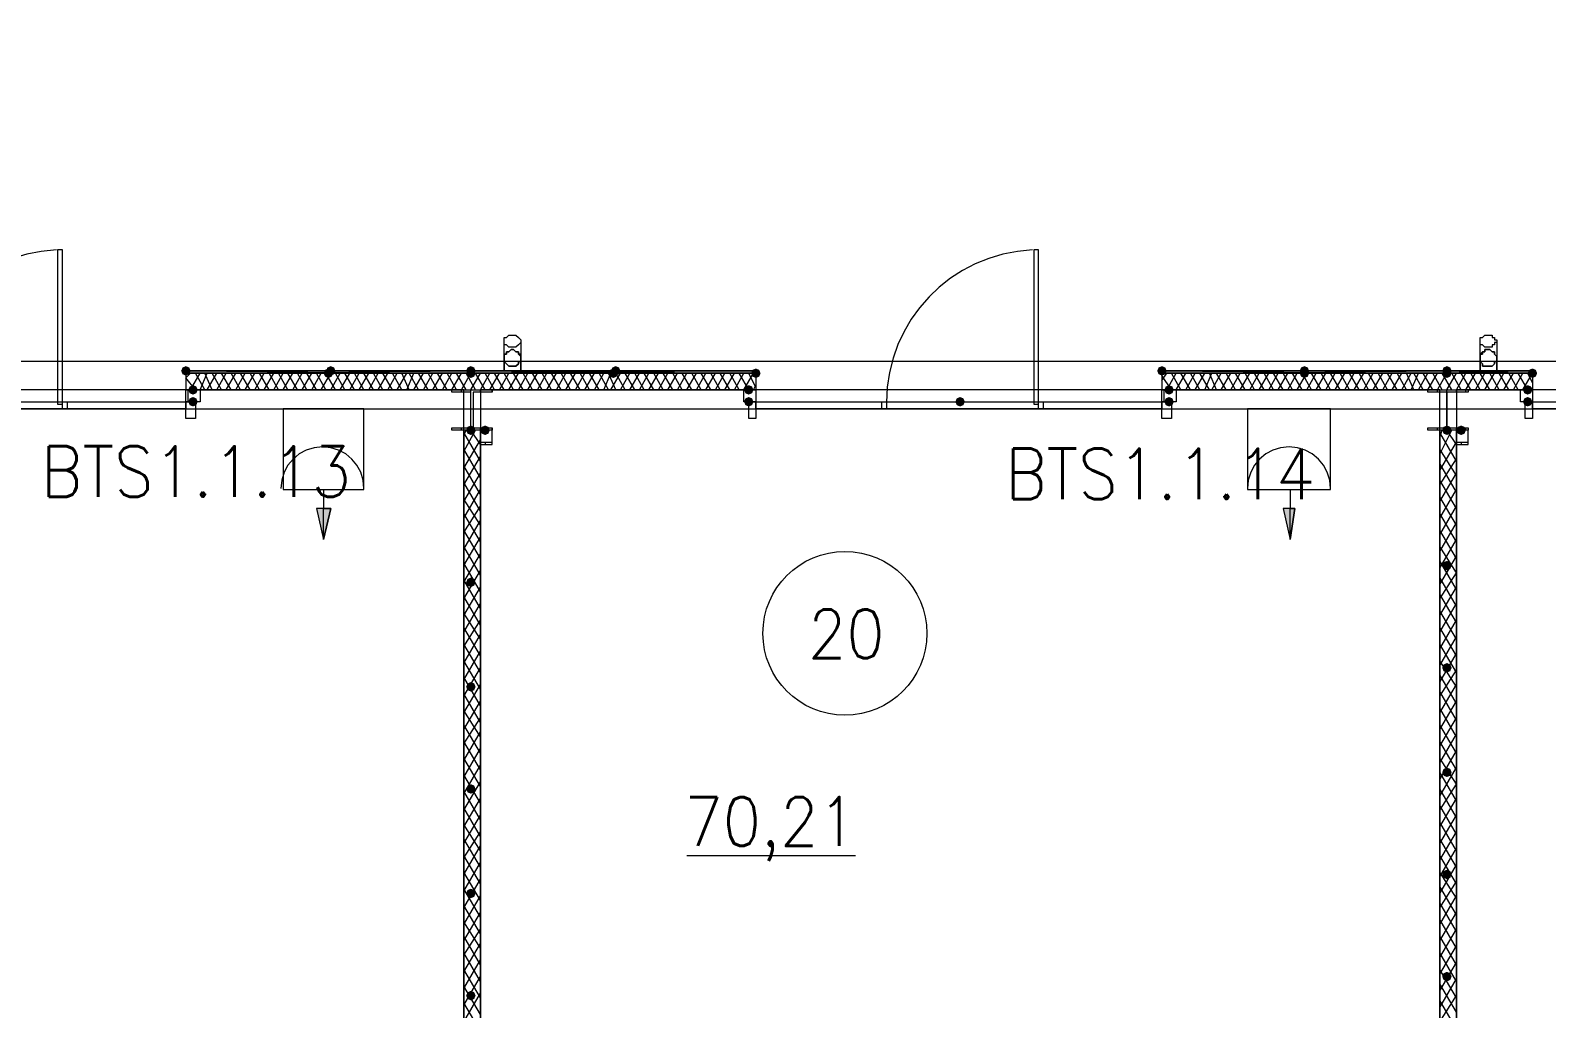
# Model space of a CAD drawing. Header units: millimetres. Extents: x 0 to 420, y 0 to 297.
# Drawn here: x 331.62 to 358.65, y 211.18 to 228.62 of the extents above; entities that cross this region are included whole.
import ezdxf

# ---------------------------------------------------------------- set-up
doc = ezdxf.new("R2010")
doc.units = ezdxf.units.MM
doc.styles.get("Standard").update_dxf_attribs({"font": 'STANDARD'})

msp = doc.modelspace()

# ---------------------------------------------------------------- hatches: boundary and pattern name
for color, points in [(254, [(334.475667, 222.546333), (334.450796, 222.486537), (334.391, 222.461667), (334.331204, 222.486537), (334.306333, 222.546333), (334.331204, 222.606129), (334.391, 222.631), (334.450796, 222.606129)]), (254, [(337.015667, 222.504), (336.990796, 222.444204), (336.931, 222.419333), (336.871204, 222.444204), (336.846333, 222.504), (336.871204, 222.563796), (336.931, 222.588667), (336.990796, 222.563796)]), (254, [(337.058, 222.546333), (337.033129, 222.486537), (336.973333, 222.461667), (336.913537, 222.486537), (336.888667, 222.546333), (336.913537, 222.606129), (336.973333, 222.631), (337.033129, 222.606129)]), (254, [(339.555667, 222.546333), (339.530796, 222.486537), (339.471, 222.461667), (339.411204, 222.486537), (339.386333, 222.546333), (339.411204, 222.606129), (339.471, 222.631), (339.530796, 222.606129)]), (254, [(339.555667, 222.546333), (339.530796, 222.486537), (339.471, 222.461667), (339.411204, 222.486537), (339.386333, 222.546333), (339.411204, 222.606129), (339.471, 222.631), (339.530796, 222.606129)]), (254, [(339.555667, 222.504), (339.530796, 222.444204), (339.471, 222.419333), (339.411204, 222.444204), (339.386333, 222.504), (339.411204, 222.563796), (339.471, 222.588667), (339.530796, 222.563796)]), (254, [(339.555667, 222.504), (339.530796, 222.444204), (339.471, 222.419333), (339.411204, 222.444204), (339.386333, 222.504), (339.411204, 222.563796), (339.471, 222.588667), (339.530796, 222.563796)]), (254, [(342.095667, 222.504), (342.070796, 222.444204), (342.011, 222.419333), (341.951204, 222.444204), (341.926333, 222.504), (341.951204, 222.563796), (342.011, 222.588667), (342.070796, 222.563796)]), (254, [(342.138, 222.546333), (342.113129, 222.486537), (342.053333, 222.461667), (341.993538, 222.486537), (341.968667, 222.546333), (341.993537, 222.606129), (342.053333, 222.631), (342.113129, 222.606129)]), (254, [(344.635667, 222.504), (344.610796, 222.444204), (344.551, 222.419333), (344.491204, 222.444204), (344.466333, 222.504), (344.491204, 222.563796), (344.551, 222.588667), (344.610796, 222.563796)]), (254, [(351.874667, 222.546333), (351.849796, 222.486537), (351.79, 222.461667), (351.730204, 222.486537), (351.705333, 222.546333), (351.730204, 222.606129), (351.79, 222.631), (351.849796, 222.606129)]), (254, [(354.414667, 222.546333), (354.389796, 222.486537), (354.33, 222.461667), (354.270204, 222.486537), (354.245333, 222.546333), (354.270204, 222.606129), (354.33, 222.631), (354.389796, 222.606129)]), (254, [(354.414667, 222.504), (354.389796, 222.444204), (354.33, 222.419333), (354.270204, 222.444204), (354.245333, 222.504), (354.270204, 222.563796), (354.33, 222.588667), (354.389796, 222.563796)]), (254, [(356.954667, 222.546333), (356.929796, 222.486537), (356.87, 222.461667), (356.810204, 222.486537), (356.785333, 222.546333), (356.810204, 222.606129), (356.87, 222.631), (356.929796, 222.606129)]), (254, [(356.954667, 222.546333), (356.929796, 222.486537), (356.87, 222.461667), (356.810204, 222.486537), (356.785333, 222.546333), (356.810204, 222.606129), (356.87, 222.631), (356.929796, 222.606129)]), (254, [(356.954667, 222.504), (356.929796, 222.444204), (356.87, 222.419333), (356.810204, 222.444204), (356.785333, 222.504), (356.810204, 222.563796), (356.87, 222.588667), (356.929796, 222.563796)]), (254, [(356.954667, 222.504), (356.929796, 222.444204), (356.87, 222.419333), (356.810204, 222.444204), (356.785333, 222.504), (356.810204, 222.563796), (356.87, 222.588667), (356.929796, 222.563796)]), (254, [(358.478667, 222.504), (358.453796, 222.444204), (358.394, 222.419333), (358.334204, 222.444204), (358.309333, 222.504), (358.334204, 222.563796), (358.394, 222.588667), (358.453796, 222.563796)]), (7, [(334.602667, 222.207667), (334.577796, 222.147871), (334.518, 222.123), (334.458204, 222.147871), (334.433333, 222.207667), (334.458204, 222.267462), (334.518, 222.292333), (334.577796, 222.267463)]), (7, [(344.508667, 222.207667), (344.483796, 222.147871), (344.424, 222.123), (344.364204, 222.147871), (344.339333, 222.207667), (344.364204, 222.267462), (344.424, 222.292333), (344.483796, 222.267463)]), (7, [(352.001667, 222.207667), (351.976796, 222.147871), (351.917, 222.123), (351.857204, 222.147871), (351.832333, 222.207667), (351.857204, 222.267462), (351.917, 222.292333), (351.976796, 222.267463)]), (7, [(358.394, 222.207667), (358.369129, 222.147871), (358.309333, 222.123), (358.249537, 222.147871), (358.224667, 222.207667), (358.249537, 222.267462), (358.309333, 222.292333), (358.369129, 222.267463)]), (7, [(334.602667, 221.996), (334.577796, 221.936204), (334.518, 221.911333), (334.458204, 221.936204), (334.433333, 221.996), (334.458204, 222.055796), (334.518, 222.080667), (334.577796, 222.055796)]), (7, [(344.508667, 221.996), (344.483796, 221.936204), (344.424, 221.911333), (344.364204, 221.936204), (344.339333, 221.996), (344.364204, 222.055796), (344.424, 222.080667), (344.483796, 222.055796)]), (7, [(348.276333, 221.996), (348.251463, 221.936204), (348.191667, 221.911333), (348.131871, 221.936204), (348.107, 221.996), (348.131871, 222.055796), (348.191667, 222.080667), (348.251462, 222.055796)]), (7, [(348.276333, 221.996), (348.251463, 221.936204), (348.191667, 221.911333), (348.131871, 221.936204), (348.107, 221.996), (348.131871, 222.055796), (348.191667, 222.080667), (348.251462, 222.055796)]), (7, [(352.001667, 221.996), (351.976796, 221.936204), (351.917, 221.911333), (351.857204, 221.936204), (351.832333, 221.996), (351.857204, 222.055796), (351.917, 222.080667), (351.976796, 222.055796)]), (7, [(358.394, 221.996), (358.369129, 221.936204), (358.309333, 221.911333), (358.249537, 221.936204), (358.224667, 221.996), (358.249537, 222.055796), (358.309333, 222.080667), (358.369129, 222.055796)]), (7, [(339.555667, 221.488), (339.530796, 221.428204), (339.471, 221.403333), (339.411204, 221.428204), (339.386333, 221.488), (339.411204, 221.547796), (339.471, 221.572667), (339.530796, 221.547796)]), (7, [(339.809667, 221.488), (339.784796, 221.428204), (339.725, 221.403333), (339.665204, 221.428204), (339.640333, 221.488), (339.665204, 221.547796), (339.725, 221.572667), (339.784796, 221.547796)]), (7, [(356.954667, 221.488), (356.929796, 221.428204), (356.87, 221.403333), (356.810204, 221.428204), (356.785333, 221.488), (356.810204, 221.547796), (356.87, 221.572667), (356.929796, 221.547796)]), (7, [(357.208667, 221.488), (357.183796, 221.428204), (357.124, 221.403333), (357.064204, 221.428204), (357.039333, 221.488), (357.064204, 221.547796), (357.124, 221.572667), (357.183796, 221.547796)]), (7, [(356.954667, 219.075), (356.929796, 219.015204), (356.87, 218.990333), (356.810204, 219.015204), (356.785333, 219.075), (356.810204, 219.134796), (356.87, 219.159667), (356.929796, 219.134796)]), (7, [(339.555667, 218.778667), (339.530796, 218.718871), (339.471, 218.694), (339.411204, 218.718871), (339.386333, 218.778667), (339.411204, 218.838462), (339.471, 218.863333), (339.530796, 218.838463)]), (7, [(356.954667, 217.254667), (356.929796, 217.194871), (356.87, 217.17), (356.810204, 217.194871), (356.785333, 217.254667), (356.810204, 217.314462), (356.87, 217.339333), (356.929796, 217.314463)]), (7, [(339.555667, 216.916), (339.530796, 216.856204), (339.471, 216.831333), (339.411204, 216.856204), (339.386333, 216.916), (339.411204, 216.975796), (339.471, 217.000667), (339.530796, 216.975796)]), (7, [(356.954667, 215.392), (356.929796, 215.332204), (356.87, 215.307333), (356.810204, 215.332204), (356.785333, 215.392), (356.810204, 215.451796), (356.87, 215.476667), (356.929796, 215.451796)]), (7, [(339.555667, 215.095667), (339.530796, 215.035871), (339.471, 215.011), (339.411204, 215.035871), (339.386333, 215.095667), (339.411204, 215.155462), (339.471, 215.180333), (339.530796, 215.155463)]), (7, [(356.954667, 213.571667), (356.929796, 213.511871), (356.87, 213.487), (356.810204, 213.511871), (356.785333, 213.571667), (356.810204, 213.631462), (356.87, 213.656333), (356.929796, 213.631463)]), (7, [(339.555667, 213.233), (339.530796, 213.173204), (339.471, 213.148333), (339.411204, 213.173204), (339.386333, 213.233), (339.411204, 213.292796), (339.471, 213.317667), (339.530796, 213.292796)]), (7, [(356.954667, 211.751333), (356.929796, 211.691537), (356.87, 211.666667), (356.810204, 211.691537), (356.785333, 211.751333), (356.810204, 211.811129), (356.87, 211.836), (356.929796, 211.811129)]), (7, [(339.555667, 211.412667), (339.530796, 211.352871), (339.471, 211.328), (339.411204, 211.352871), (339.386333, 211.412667), (339.411204, 211.472462), (339.471, 211.497333), (339.530796, 211.472463)])]:
    msp.add_hatch(color=color).paths.add_polyline_path(points, flags=0)
h = msp.add_hatch(color=7)
h.paths.add_polyline_path([(339.471, 222.546333), (334.391, 222.546333), (339.471, 222.504)], flags=0)
h.paths.add_polyline_path([(334.391, 222.546333), (339.471, 222.504), (334.391, 222.504)], flags=0)
h = msp.add_hatch(color=7)
h.paths.add_polyline_path([(344.551, 222.546333), (339.471, 222.546333), (344.551, 222.504)], flags=0)
h.paths.add_polyline_path([(339.471, 222.546333), (344.551, 222.504), (339.471, 222.504)], flags=0)
h = msp.add_hatch(color=7)
h.paths.add_polyline_path([(356.87, 222.546333), (351.79, 222.546333), (356.87, 222.504)], flags=0)
h.paths.add_polyline_path([(351.79, 222.546333), (356.87, 222.504), (351.79, 222.504)], flags=0)
h = msp.add_hatch(color=7)
h.paths.add_polyline_path([(358.394, 222.546333), (356.87, 222.546333), (358.394, 222.504)], flags=0)
h.paths.add_polyline_path([(356.87, 222.546333), (358.394, 222.504), (356.87, 222.504)], flags=0)
h = msp.add_hatch(color=6)
h.paths.add_polyline_path([(336.973333, 220.091), (336.846333, 219.540667), (336.846333, 220.091)], flags=0)
h.paths.add_polyline_path([(336.846333, 219.540667), (336.846333, 220.091), (336.719333, 220.091)], flags=0)
h = msp.add_hatch(color=6)
h.paths.add_polyline_path([(354.160667, 220.091), (354.076, 219.540667), (354.076, 220.091)], flags=0)
h.paths.add_polyline_path([(354.076, 219.540667), (354.076, 220.091), (353.949, 220.091)], flags=0)

# ---------------------------------------------------------------- linework, layer by layer
at = {"color": 7, "lineweight": 0}
for points in [[(113.03, 231.351667), (374.65, 231.351667), (374.65, 222.715667), (113.03, 222.715667)], [(332.189667, 224.705333), (332.105, 224.705333), (332.105, 221.953667), (332.189667, 221.953667)], [(349.588667, 224.705333), (349.504, 224.705333), (349.504, 221.953667), (349.588667, 221.953667)], [(340.063667, 223.054333), (340.063667, 223.096667), (340.063667, 223.139), (340.106, 223.139), (340.148333, 223.181333), (340.190667, 223.181333), (340.233, 223.181333), (340.275333, 223.181333), (340.317667, 223.139), (340.36, 223.096667), (340.36, 223.054333), (340.317667, 223.012), (340.275333, 222.969667), (340.233, 222.969667), (340.190667, 222.969667), (340.148333, 222.969667), (340.106, 223.012), (340.063667, 223.012)], [(357.462667, 223.054333), (357.462667, 223.096667), (357.462667, 223.139), (357.505, 223.139), (357.547333, 223.181333), (357.589667, 223.181333), (357.632, 223.181333), (357.674333, 223.181333), (357.674333, 223.139), (357.716667, 223.139), (357.716667, 223.096667), (357.759, 223.096667), (357.759, 223.054333), (357.716667, 223.054333), (357.716667, 223.012), (357.674333, 223.012), (357.674333, 222.969667), (357.632, 222.969667), (357.589667, 222.969667), (357.547333, 222.969667), (357.505, 223.012), (357.462667, 223.012)], [(339.936667, 222.546333), (340.063667, 222.546333), (340.063667, 222.758), (340.063667, 222.800333), (340.063667, 222.842667), (340.106, 222.842667), (340.106, 222.885), (340.148333, 222.885), (340.190667, 222.927333), (340.233, 222.927333), (340.275333, 222.885), (340.317667, 222.885), (340.317667, 222.842667), (340.36, 222.842667), (340.36, 222.800333), (340.36, 222.758), (340.36, 222.546333), (340.487, 222.546333), (340.36, 222.546333), (340.36, 222.758), (340.36, 222.800333), (340.317667, 222.842667), (340.317667, 222.885), (340.275333, 222.885), (340.233, 222.927333), (340.190667, 222.927333), (340.148333, 222.885), (340.106, 222.885), (340.106, 222.842667), (340.063667, 222.842667), (340.063667, 222.800333), (340.063667, 222.758), (340.063667, 222.546333), (339.936667, 222.546333), (340.063667, 222.546333), (340.063667, 222.758), (340.063667, 222.800333), (340.063667, 222.842667), (340.106, 222.842667), (340.106, 222.885), (340.148333, 222.885), (340.190667, 222.927333), (340.233, 222.927333), (340.275333, 222.885), (340.317667, 222.885), (340.317667, 222.842667), (340.36, 222.842667), (340.36, 222.800333), (340.36, 222.758), (340.36, 222.546333), (340.487, 222.546333), (340.36, 222.546333), (340.36, 222.758), (340.36, 222.800333), (340.317667, 222.842667), (340.317667, 222.885), (340.275333, 222.885), (340.233, 222.927333), (340.190667, 222.927333), (340.148333, 222.885), (340.106, 222.885), (340.106, 222.842667), (340.063667, 222.842667), (340.063667, 222.800333), (340.063667, 222.758), (340.063667, 222.546333), (339.936667, 222.546333), (340.063667, 222.546333), (340.063667, 222.758), (340.063667, 222.800333), (340.063667, 222.842667), (340.106, 222.842667), (340.106, 222.885), (340.148333, 222.885), (340.190667, 222.927333), (340.233, 222.927333), (340.275333, 222.885), (340.317667, 222.885), (340.317667, 222.842667), (340.36, 222.800333), (340.36, 222.758), (340.36, 222.546333), (340.487, 222.546333), (340.36, 222.546333), (340.36, 222.758), (340.36, 222.800333), (340.36, 222.842667), (340.317667, 222.842667), (340.317667, 222.885), (340.275333, 222.885), (340.233, 222.927333), (340.190667, 222.927333), (340.148333, 222.885), (340.106, 222.885), (340.106, 222.842667), (340.063667, 222.842667), (340.063667, 222.800333), (340.063667, 222.758), (340.063667, 222.546333)], [(340.063667, 222.758), (340.063667, 222.715667), (340.106, 222.673333), (340.148333, 222.631), (340.190667, 222.631), (340.233, 222.631), (340.275333, 222.631), (340.317667, 222.673333), (340.317667, 222.715667), (340.36, 222.715667), (340.36, 222.758), (340.36, 222.800333), (340.317667, 222.842667), (340.317667, 222.885), (340.275333, 222.885), (340.233, 222.927333), (340.190667, 222.927333), (340.148333, 222.885), (340.106, 222.885), (340.106, 222.842667), (340.063667, 222.842667), (340.063667, 222.800333), (340.063667, 222.758), (340.063667, 222.800333), (340.063667, 222.842667), (340.106, 222.842667), (340.106, 222.885), (340.148333, 222.885), (340.190667, 222.927333), (340.233, 222.927333), (340.275333, 222.885), (340.317667, 222.885), (340.317667, 222.842667), (340.36, 222.800333), (340.36, 222.758), (340.36, 222.715667), (340.317667, 222.715667), (340.317667, 222.673333), (340.275333, 222.631), (340.233, 222.631), (340.190667, 222.631), (340.148333, 222.631), (340.106, 222.673333), (340.063667, 222.715667)], [(340.36, 222.758), (340.36, 222.715667), (340.317667, 222.715667), (340.317667, 222.673333), (340.275333, 222.631), (340.233, 222.631), (340.190667, 222.631), (340.148333, 222.631), (340.106, 222.673333), (340.063667, 222.715667), (340.063667, 222.758), (340.063667, 222.800333), (340.063667, 222.842667), (340.106, 222.842667), (340.106, 222.885), (340.148333, 222.885), (340.190667, 222.927333), (340.233, 222.927333), (340.275333, 222.885), (340.317667, 222.885), (340.317667, 222.842667), (340.36, 222.800333)], [(357.335667, 222.546333), (357.462667, 222.546333), (357.462667, 222.758), (357.462667, 222.800333), (357.462667, 222.842667), (357.505, 222.885), (357.547333, 222.885), (357.547333, 222.927333), (357.589667, 222.927333), (357.632, 222.927333), (357.674333, 222.885), (357.716667, 222.885), (357.716667, 222.842667), (357.759, 222.800333), (357.759, 222.758), (357.759, 222.546333), (357.843667, 222.546333), (357.759, 222.546333), (357.759, 222.758), (357.759, 222.800333), (357.716667, 222.842667), (357.716667, 222.885), (357.674333, 222.885), (357.632, 222.927333), (357.589667, 222.927333), (357.547333, 222.927333), (357.547333, 222.885), (357.505, 222.885), (357.505, 222.842667), (357.462667, 222.842667), (357.462667, 222.800333), (357.462667, 222.758), (357.462667, 222.546333), (357.335667, 222.546333), (357.462667, 222.546333), (357.462667, 222.758), (357.462667, 222.800333), (357.462667, 222.842667), (357.505, 222.885), (357.547333, 222.885), (357.547333, 222.927333), (357.589667, 222.927333), (357.632, 222.927333), (357.674333, 222.885), (357.716667, 222.885), (357.716667, 222.842667), (357.759, 222.800333), (357.759, 222.758), (357.759, 222.546333), (357.843667, 222.546333), (357.759, 222.546333), (357.759, 222.758), (357.759, 222.800333), (357.716667, 222.842667), (357.716667, 222.885), (357.674333, 222.885), (357.632, 222.927333), (357.589667, 222.927333), (357.547333, 222.927333), (357.547333, 222.885), (357.505, 222.885), (357.505, 222.842667), (357.462667, 222.842667), (357.462667, 222.800333), (357.462667, 222.758), (357.462667, 222.546333), (357.335667, 222.546333), (357.462667, 222.546333), (357.462667, 222.758), (357.462667, 222.800333), (357.462667, 222.842667), (357.505, 222.842667), (357.505, 222.885), (357.547333, 222.885), (357.547333, 222.927333), (357.589667, 222.927333), (357.632, 222.927333), (357.674333, 222.885), (357.716667, 222.885), (357.716667, 222.842667), (357.759, 222.800333), (357.759, 222.758), (357.759, 222.546333), (357.843667, 222.546333), (357.759, 222.546333), (357.759, 222.758), (357.759, 222.800333), (357.716667, 222.842667), (357.716667, 222.885), (357.674333, 222.885), (357.632, 222.927333), (357.589667, 222.927333), (357.547333, 222.927333), (357.547333, 222.885), (357.505, 222.885), (357.462667, 222.842667), (357.462667, 222.800333), (357.462667, 222.758), (357.462667, 222.546333)], [(357.462667, 222.758), (357.462667, 222.715667), (357.505, 222.673333), (357.505, 222.631), (357.547333, 222.631), (357.589667, 222.631), (357.632, 222.631), (357.674333, 222.631), (357.716667, 222.673333), (357.716667, 222.715667), (357.759, 222.715667), (357.759, 222.758), (357.759, 222.800333), (357.716667, 222.842667), (357.716667, 222.885), (357.674333, 222.885), (357.632, 222.927333), (357.589667, 222.927333), (357.547333, 222.927333), (357.547333, 222.885), (357.505, 222.885), (357.505, 222.842667), (357.462667, 222.842667), (357.462667, 222.800333), (357.462667, 222.758), (357.462667, 222.800333), (357.462667, 222.842667), (357.505, 222.842667), (357.505, 222.885), (357.547333, 222.885), (357.547333, 222.927333), (357.589667, 222.927333), (357.632, 222.927333), (357.674333, 222.885), (357.716667, 222.885), (357.716667, 222.842667), (357.759, 222.800333), (357.759, 222.758), (357.759, 222.715667), (357.716667, 222.715667), (357.716667, 222.673333), (357.674333, 222.631), (357.632, 222.631), (357.589667, 222.631), (357.547333, 222.631), (357.505, 222.631), (357.505, 222.673333), (357.462667, 222.715667)], [(357.759, 222.758), (357.759, 222.715667), (357.716667, 222.715667), (357.716667, 222.673333), (357.674333, 222.631), (357.632, 222.631), (357.589667, 222.631), (357.547333, 222.631), (357.505, 222.631), (357.505, 222.673333), (357.462667, 222.715667), (357.462667, 222.758), (357.462667, 222.800333), (357.462667, 222.842667), (357.505, 222.842667), (357.505, 222.885), (357.547333, 222.885), (357.547333, 222.927333), (357.589667, 222.927333), (357.632, 222.927333), (357.674333, 222.885), (357.716667, 222.885), (357.716667, 222.842667), (357.759, 222.800333)], [(100.922667, 105.029), (386.715, 105.029), (386.715, 222.715667), (100.922667, 222.715667)], [(339.471, 222.546333), (334.391, 222.546333), (339.471, 222.504)], [(334.391, 222.546333), (339.471, 222.504), (334.391, 222.504)], [(334.391, 222.504), (339.471, 222.504), (339.471, 222.546333), (334.391, 222.546333)], [(334.391, 222.504), (339.471, 222.504), (339.471, 222.546333), (334.391, 222.546333)], [(344.551, 222.546333), (339.471, 222.546333), (344.551, 222.504)], [(339.471, 222.546333), (344.551, 222.504), (339.471, 222.504)], [(344.551, 222.546333), (339.471, 222.546333), (339.471, 222.504), (344.551, 222.504)], [(344.551, 222.546333), (339.471, 222.546333), (339.471, 222.504), (344.551, 222.504)], [(356.87, 222.546333), (351.79, 222.546333), (356.87, 222.504)], [(351.79, 222.546333), (356.87, 222.504), (351.79, 222.504)], [(351.79, 222.504), (356.87, 222.504), (356.87, 222.546333), (351.79, 222.546333)], [(351.79, 222.504), (356.87, 222.504), (356.87, 222.546333), (351.79, 222.546333)], [(358.394, 222.546333), (356.87, 222.546333), (358.394, 222.504)], [(356.87, 222.546333), (358.394, 222.504), (356.87, 222.504)], [(358.394, 222.546333), (356.87, 222.546333), (356.87, 222.504), (358.394, 222.504)], [(358.394, 222.546333), (356.87, 222.546333), (356.87, 222.504), (358.394, 222.504)], [(339.344, 187.706), (339.344, 222.207667), (322.241333, 222.207667), (322.241333, 187.706)], [(334.645, 221.996), (334.433333, 221.996), (334.433333, 222.207667), (334.645, 222.207667), (334.645, 221.996), (334.391, 221.996), (334.391, 222.207667), (334.645, 222.207667)], [(339.852, 221.488), (339.132333, 221.488), (339.132333, 221.530333), (339.471, 221.530333), (339.471, 222.165333), (339.132333, 222.165333), (339.132333, 222.207667), (339.852, 222.207667), (339.852, 222.165333), (339.513333, 222.165333), (339.513333, 221.530333), (339.852, 221.530333)], [(339.640333, 187.706), (356.743, 187.706), (356.743, 222.207667), (339.640333, 222.207667)], [(344.551, 221.996), (344.339333, 221.996), (344.339333, 222.207667), (344.551, 222.207667), (344.551, 221.996), (344.339333, 221.996), (344.339333, 222.207667), (344.551, 222.207667)], [(352.044, 221.996), (351.832333, 221.996), (351.832333, 222.207667), (352.044, 222.207667), (352.044, 221.996), (351.79, 221.996), (351.79, 222.207667), (352.044, 222.207667)], [(357.251, 221.488), (356.531333, 221.488), (356.531333, 221.530333), (356.87, 221.530333), (356.87, 222.165333), (356.531333, 222.165333), (356.531333, 222.207667), (357.251, 222.207667), (357.251, 222.165333), (356.87, 222.165333), (356.87, 221.530333), (357.251, 221.530333)], [(357.039333, 222.207667), (357.039333, 187.706), (386.207, 187.706), (386.207, 216.111667), (369.400667, 216.111667), (369.400667, 222.207667)], [(358.394, 221.996), (358.182333, 221.996), (358.182333, 222.207667), (358.394, 222.207667), (358.394, 221.996), (358.182333, 221.996), (358.182333, 222.207667), (358.394, 222.207667)], [(327.152, 221.996), (334.391, 221.996), (334.391, 221.869), (327.152, 221.869)], [(332.189667, 221.996), (332.274333, 221.996), (332.274333, 221.869), (332.189667, 221.869)], [(334.391, 221.699667), (334.391, 221.996), (334.560333, 221.996), (334.560333, 221.699667)], [(344.424, 221.699667), (344.424, 221.996), (344.551, 221.996), (344.551, 221.699667)], [(344.551, 221.996), (351.79, 221.996), (351.79, 221.869), (344.551, 221.869)], [(346.794667, 221.996), (346.879333, 221.996), (346.879333, 221.869), (346.794667, 221.869)], [(349.588667, 221.996), (349.673333, 221.996), (349.673333, 221.869), (349.588667, 221.869)], [(351.79, 221.699667), (351.79, 221.996), (351.959333, 221.996), (351.959333, 221.699667)], [(358.267, 221.699667), (358.267, 221.996), (358.394, 221.996), (358.394, 221.699667)], [(358.394, 221.996), (365.675333, 221.996), (365.675333, 221.869), (358.394, 221.869)], [(339.640333, 204.808667), (339.640333, 221.488), (339.344, 221.488), (339.344, 204.808667)], [(339.852, 221.488), (339.640333, 221.488), (339.640333, 221.276333), (339.852, 221.276333), (339.852, 221.488), (339.640333, 221.488), (339.640333, 221.234), (339.852, 221.234)], [(356.743, 221.488), (356.743, 204.808667), (357.039333, 204.808667), (357.039333, 221.488)], [(357.251, 221.488), (357.039333, 221.488), (357.039333, 221.276333), (357.251, 221.276333), (357.251, 221.488), (357.039333, 221.488), (357.039333, 221.234), (357.251, 221.234)]]:
    msp.add_lwpolyline(points, close=True, dxfattribs=at)
for points in [[(332.082343, 224.702311), (331.813817, 224.676496), (331.553736, 224.625552), (331.303316, 224.550749), (331.063773, 224.453358), (330.836325, 224.334647), (330.622185, 224.195889), (330.422572, 224.038352), (330.2387, 223.863306), (330.071786, 223.672023), (329.923047, 223.465771), (329.793697, 223.245822), (329.684954, 223.013445), (329.598034, 222.76991), (329.534151, 222.516488), (329.494524, 222.254448), (329.480367, 221.985061)], [(349.481343, 224.702311), (349.212817, 224.676496), (348.952736, 224.625552), (348.702316, 224.550749), (348.462773, 224.453358), (348.235325, 224.334647), (348.021185, 224.195889), (347.821572, 224.038352), (347.6377, 223.863306), (347.470786, 223.672023), (347.322047, 223.465771), (347.192697, 223.245822), (347.083954, 223.013445), (346.997034, 222.76991), (346.933151, 222.516488), (346.893524, 222.254448), (346.879367, 221.985061)], [(340.063667, 222.758), (340.063667, 223.054333)], [(340.36, 223.054333), (340.36, 222.758)], [(357.462667, 222.758), (357.462667, 223.054333)], [(357.759, 223.054333), (357.759, 222.758)], [(334.391, 222.504), (339.471, 222.504), (334.391, 222.504), (339.471, 222.546333)], [(334.391, 222.419333), (334.475667, 222.504)], [(334.391, 222.504), (334.391, 222.207667)], [(334.391, 222.504), (334.391, 222.207667)], [(344.551, 222.504), (334.391, 222.504)], [(334.475667, 222.207667), (334.645, 222.504)], [(334.729667, 222.207667), (334.560333, 222.504)], [(334.645, 222.207667), (334.772, 222.504)], [(334.856667, 222.207667), (334.729667, 222.504)], [(334.772, 222.207667), (334.941333, 222.504)], [(335.026, 222.207667), (334.856667, 222.504)], [(334.941333, 222.207667), (335.110667, 222.504)], [(335.195333, 222.207667), (335.026, 222.504)], [(335.110667, 222.207667), (335.28, 222.504)], [(335.364667, 222.207667), (335.195333, 222.504)], [(335.28, 222.207667), (335.449333, 222.504)], [(335.534, 222.207667), (335.364667, 222.504)], [(335.449333, 222.207667), (335.618667, 222.504)], [(335.703333, 222.207667), (335.534, 222.504)], [(335.618667, 222.207667), (335.788, 222.504)], [(335.872667, 222.207667), (335.703333, 222.504)], [(335.788, 222.207667), (335.957333, 222.504)], [(336.042, 222.207667), (335.872667, 222.504)], [(335.957333, 222.207667), (336.126667, 222.504)], [(336.211333, 222.207667), (336.042, 222.504)], [(336.126667, 222.207667), (336.296, 222.504)], [(336.380667, 222.207667), (336.211333, 222.504)], [(336.296, 222.207667), (336.465333, 222.504)], [(336.55, 222.207667), (336.380667, 222.504)], [(336.465333, 222.207667), (336.634667, 222.504)], [(336.719333, 222.207667), (336.55, 222.504)], [(336.634667, 222.207667), (336.804, 222.504)], [(336.888667, 222.207667), (336.719333, 222.504)], [(336.804, 222.207667), (336.973333, 222.504)], [(337.058, 222.207667), (336.888667, 222.504)], [(336.973333, 222.207667), (337.142667, 222.504)], [(337.227333, 222.207667), (337.058, 222.504)], [(337.142667, 222.207667), (337.312, 222.504)], [(337.396667, 222.207667), (337.227333, 222.504)], [(337.312, 222.207667), (337.481333, 222.504)], [(337.566, 222.207667), (337.396667, 222.504)], [(337.481333, 222.207667), (337.650667, 222.504)], [(337.735333, 222.207667), (337.566, 222.504)], [(337.650667, 222.207667), (337.82, 222.504)], [(337.904667, 222.207667), (337.735333, 222.504)], [(337.82, 222.207667), (337.989333, 222.504)], [(338.074, 222.207667), (337.904667, 222.504)], [(337.989333, 222.207667), (338.158667, 222.504)], [(338.243333, 222.207667), (338.074, 222.504)], [(338.158667, 222.207667), (338.328, 222.504)], [(338.370333, 222.207667), (338.243333, 222.504)], [(338.328, 222.207667), (338.455, 222.504)], [(338.539667, 222.207667), (338.370333, 222.504)], [(338.455, 222.207667), (338.624333, 222.504)], [(338.709, 222.207667), (338.539667, 222.504)], [(338.624333, 222.207667), (338.793667, 222.504)], [(338.878333, 222.207667), (338.709, 222.504)], [(338.793667, 222.207667), (338.963, 222.504)], [(339.047667, 222.207667), (338.878333, 222.504)], [(338.963, 222.207667), (339.132333, 222.504)], [(339.217, 222.207667), (339.047667, 222.504)], [(339.132333, 222.207667), (339.301667, 222.504)], [(339.386333, 222.207667), (339.217, 222.504)], [(339.301667, 222.207667), (339.471, 222.504)], [(339.555667, 222.207667), (339.386333, 222.504)], [(339.471, 222.546333), (344.551, 222.546333), (339.471, 222.504), (344.551, 222.504)], [(339.471, 222.207667), (339.640333, 222.504)], [(339.725, 222.207667), (339.555667, 222.504)], [(339.640333, 222.207667), (339.809667, 222.504)], [(339.894333, 222.207667), (339.725, 222.504)], [(339.809667, 222.207667), (339.979, 222.504)], [(340.063667, 222.207667), (339.894333, 222.504)], [(339.979, 222.207667), (340.148333, 222.504)], [(340.233, 222.207667), (340.063667, 222.504)], [(340.148333, 222.207667), (340.317667, 222.504)], [(340.402333, 222.207667), (340.233, 222.504)], [(340.317667, 222.207667), (340.487, 222.504)], [(340.571667, 222.207667), (340.402333, 222.504)], [(340.487, 222.207667), (340.656333, 222.504)], [(340.741, 222.207667), (340.571667, 222.504)], [(340.656333, 222.207667), (340.825667, 222.504)], [(340.910333, 222.207667), (340.741, 222.504)], [(340.825667, 222.207667), (340.995, 222.504)], [(341.079667, 222.207667), (340.910333, 222.504)], [(340.995, 222.207667), (341.164333, 222.504)], [(341.249, 222.207667), (341.079667, 222.504)], [(341.164333, 222.207667), (341.333667, 222.504)], [(341.418333, 222.207667), (341.249, 222.504)], [(341.333667, 222.207667), (341.503, 222.504)], [(341.587667, 222.207667), (341.418333, 222.504)], [(341.503, 222.207667), (341.672333, 222.504)], [(341.757, 222.207667), (341.587667, 222.504)], [(341.672333, 222.207667), (341.841667, 222.504)], [(341.926333, 222.207667), (341.757, 222.504)], [(341.841667, 222.207667), (341.968667, 222.504)], [(342.053333, 222.207667), (341.926333, 222.504)], [(341.968667, 222.207667), (342.138, 222.504)], [(342.222667, 222.207667), (342.053333, 222.504)], [(342.138, 222.207667), (342.307333, 222.504)], [(342.392, 222.207667), (342.222667, 222.504)], [(342.307333, 222.207667), (342.476667, 222.504)], [(342.561333, 222.207667), (342.392, 222.504)], [(342.476667, 222.207667), (342.646, 222.504)], [(342.730667, 222.207667), (342.561333, 222.504)], [(342.646, 222.207667), (342.815333, 222.504)], [(342.9, 222.207667), (342.730667, 222.504)], [(342.815333, 222.207667), (342.984667, 222.504)], [(343.069333, 222.207667), (342.9, 222.504)], [(342.984667, 222.207667), (343.154, 222.504)], [(343.238667, 222.207667), (343.069333, 222.504)], [(343.154, 222.207667), (343.323333, 222.504)], [(343.408, 222.207667), (343.238667, 222.504)], [(343.323333, 222.207667), (343.492667, 222.504)], [(343.577333, 222.207667), (343.408, 222.504)], [(343.492667, 222.207667), (343.662, 222.504)], [(343.746667, 222.207667), (343.577333, 222.504)], [(343.662, 222.207667), (343.831333, 222.504)], [(343.916, 222.207667), (343.746667, 222.504)], [(343.831333, 222.207667), (344.000667, 222.504)], [(344.085333, 222.207667), (343.916, 222.504)], [(344.000667, 222.207667), (344.17, 222.504)], [(344.254667, 222.207667), (344.085333, 222.504)], [(344.17, 222.207667), (344.339333, 222.504)], [(344.424, 222.207667), (344.254667, 222.504)], [(344.339333, 222.207667), (344.508667, 222.504)], [(344.551, 222.25), (344.424, 222.504)], [(344.551, 222.504), (344.551, 222.207667)], [(344.551, 222.504), (344.551, 222.207667)], [(351.79, 222.504), (356.87, 222.504), (351.79, 222.504), (356.87, 222.546333)], [(351.79, 222.377), (351.874667, 222.504)], [(351.79, 222.504), (351.79, 222.207667)], [(351.79, 222.504), (351.79, 222.207667)], [(358.394, 222.504), (351.79, 222.504)], [(351.959333, 222.207667), (351.79, 222.461667)], [(351.874667, 222.207667), (352.044, 222.504)], [(352.128667, 222.207667), (351.959333, 222.504)], [(352.044, 222.207667), (352.213333, 222.504)], [(352.298, 222.207667), (352.128667, 222.504)], [(352.213333, 222.207667), (352.382667, 222.504)], [(352.467333, 222.207667), (352.298, 222.504)], [(352.382667, 222.207667), (352.552, 222.504)], [(352.636667, 222.207667), (352.467333, 222.504)], [(352.552, 222.207667), (352.679, 222.504)], [(352.763667, 222.207667), (352.636667, 222.504)], [(352.679, 222.207667), (352.848333, 222.504)], [(352.933, 222.207667), (352.763667, 222.504)], [(352.848333, 222.207667), (353.017667, 222.504)], [(353.102333, 222.207667), (352.933, 222.504)], [(353.017667, 222.207667), (353.187, 222.504)], [(353.271667, 222.207667), (353.102333, 222.504)], [(353.187, 222.207667), (353.356333, 222.504)], [(353.441, 222.207667), (353.271667, 222.504)], [(353.356333, 222.207667), (353.525667, 222.504)], [(353.610333, 222.207667), (353.441, 222.504)], [(353.525667, 222.207667), (353.695, 222.504)], [(353.779667, 222.207667), (353.610333, 222.504)], [(353.695, 222.207667), (353.864333, 222.504)], [(353.949, 222.207667), (353.779667, 222.504)], [(353.864333, 222.207667), (354.033667, 222.504)], [(354.118333, 222.207667), (353.949, 222.504)], [(354.033667, 222.207667), (354.203, 222.504)], [(354.287667, 222.207667), (354.118333, 222.504)], [(354.203, 222.207667), (354.372333, 222.504)], [(354.457, 222.207667), (354.287667, 222.504)], [(354.372333, 222.207667), (354.541667, 222.504)], [(354.626333, 222.207667), (354.457, 222.504)], [(354.541667, 222.207667), (354.711, 222.504)], [(354.795667, 222.207667), (354.626333, 222.504)], [(354.711, 222.207667), (354.880333, 222.504)], [(354.965, 222.207667), (354.795667, 222.504)], [(354.880333, 222.207667), (355.049667, 222.504)], [(355.134333, 222.207667), (354.965, 222.504)], [(355.049667, 222.207667), (355.219, 222.504)], [(355.303667, 222.207667), (355.134333, 222.504)], [(355.219, 222.207667), (355.388333, 222.504)], [(355.473, 222.207667), (355.303667, 222.504)], [(355.388333, 222.207667), (355.557667, 222.504)], [(355.642333, 222.207667), (355.473, 222.504)], [(355.557667, 222.207667), (355.727, 222.504)], [(355.811667, 222.207667), (355.642333, 222.504)], [(355.727, 222.207667), (355.896333, 222.504)], [(355.981, 222.207667), (355.811667, 222.504)], [(355.896333, 222.207667), (356.065667, 222.504)], [(356.150333, 222.207667), (355.981, 222.504)], [(356.065667, 222.207667), (356.235, 222.504)], [(356.277333, 222.207667), (356.150333, 222.504)], [(356.235, 222.207667), (356.362, 222.504)], [(356.446667, 222.207667), (356.277333, 222.504)], [(356.362, 222.207667), (356.531333, 222.504)], [(356.616, 222.207667), (356.446667, 222.504)], [(356.531333, 222.207667), (356.700667, 222.504)], [(356.785333, 222.207667), (356.616, 222.504)], [(356.700667, 222.207667), (356.87, 222.504)], [(356.954667, 222.207667), (356.785333, 222.504)], [(356.87, 222.546333), (358.394, 222.546333), (356.87, 222.504), (358.394, 222.504)], [(356.87, 222.207667), (357.039333, 222.504)], [(357.124, 222.207667), (356.954667, 222.504)], [(357.039333, 222.207667), (357.208667, 222.504)], [(357.293333, 222.207667), (357.124, 222.504)], [(357.208667, 222.207667), (357.378, 222.504)], [(357.462667, 222.207667), (357.293333, 222.504)], [(357.378, 222.207667), (357.547333, 222.504)], [(357.632, 222.207667), (357.462667, 222.504)], [(357.547333, 222.207667), (357.716667, 222.504)], [(357.801333, 222.207667), (357.632, 222.504)], [(357.716667, 222.207667), (357.886, 222.504)], [(357.970667, 222.207667), (357.801333, 222.504)], [(357.886, 222.207667), (358.055333, 222.504)], [(358.14, 222.207667), (357.970667, 222.504)], [(358.055333, 222.207667), (358.224667, 222.504)], [(358.309333, 222.207667), (358.14, 222.504)], [(358.224667, 222.207667), (358.394, 222.504)], [(358.394, 222.334667), (358.309333, 222.504)], [(358.394, 222.504), (358.394, 222.207667)], [(358.394, 222.504), (358.394, 222.207667)], [(334.391, 222.080667), (334.391, 222.207667), (330.792667, 222.207667)], [(334.560333, 222.207667), (334.391, 222.419333)], [(334.560333, 222.207667), (344.424, 222.207667)], [(339.132333, 222.165333), (339.132333, 222.207667)], [(339.301667, 222.165333), (339.301667, 222.207667)], [(339.471, 221.488), (339.471, 222.207667)], [(339.640333, 222.165333), (339.640333, 222.207667)], [(339.852, 222.165333), (339.852, 222.207667)], [(344.508667, 222.207667), (344.551, 222.292333)], [(348.191667, 222.207667), (344.551, 222.207667), (344.551, 222.080667)], [(351.79, 222.080667), (351.79, 222.207667), (348.191667, 222.207667)], [(351.959333, 222.207667), (358.267, 222.207667)], [(356.531333, 222.165333), (356.531333, 222.207667)], [(356.700667, 222.165333), (356.700667, 222.207667)], [(356.87, 221.488), (356.87, 222.207667)], [(357.039333, 222.165333), (357.039333, 222.207667)], [(357.208667, 222.165333), (357.208667, 222.207667)], [(358.394, 222.207667), (358.394, 222.25)], [(362.034667, 222.207667), (358.394, 222.207667), (358.394, 222.080667)], [(330.792667, 221.996), (334.391, 221.996), (334.391, 222.080667)], [(344.551, 222.080667), (344.551, 221.996), (348.191667, 221.996)], [(348.191667, 221.996), (351.79, 221.996), (351.79, 222.080667)], [(358.394, 222.080667), (358.394, 221.996), (362.034667, 221.996)], [(339.132333, 221.488), (339.132333, 221.530333)], [(339.301667, 221.488), (339.301667, 221.530333)], [(339.344, 221.403333), (339.386333, 221.488)], [(339.344, 221.107), (339.555667, 221.488)], [(339.640333, 220.937667), (339.344, 221.445667)], [(339.640333, 221.234), (339.471, 221.488)], [(339.640333, 221.488), (339.640333, 221.530333)], [(339.852, 221.488), (339.852, 221.530333)], [(356.531333, 221.488), (356.531333, 221.530333)], [(356.700667, 221.488), (356.700667, 221.530333)], [(356.743, 221.361), (356.785333, 221.488)], [(356.743, 221.064667), (356.954667, 221.488)], [(357.039333, 220.937667), (356.743, 221.445667)], [(357.039333, 221.234), (356.87, 221.488)], [(357.039333, 221.488), (357.039333, 221.530333)], [(357.208667, 221.488), (357.208667, 221.530333)], [(339.344, 220.810667), (339.640333, 221.318667)], [(339.640333, 220.641333), (339.344, 221.149333)], [(339.725, 221.276333), (339.725, 221.234)], [(356.743, 220.768333), (357.039333, 221.276333)], [(357.039333, 220.683667), (356.743, 221.149333)], [(357.124, 221.276333), (357.124, 221.234)], [(339.344, 220.514333), (339.640333, 221.022333)], [(339.640333, 220.345), (339.344, 220.853)], [(356.743, 220.514333), (357.039333, 220.98)], [(357.039333, 220.387333), (356.743, 220.895333)], [(339.344, 220.218), (339.640333, 220.726)], [(356.743, 220.218), (357.039333, 220.726)], [(357.039333, 220.091), (356.743, 220.599)], [(339.640333, 220.048667), (339.344, 220.556667)], [(339.344, 219.921667), (339.640333, 220.429667)], [(356.743, 219.921667), (357.039333, 220.429667)], [(357.039333, 219.794667), (356.743, 220.302667)], [(339.640333, 219.794667), (339.344, 220.260333)], [(339.344, 219.667667), (339.640333, 220.133333)], [(356.743, 219.625333), (357.039333, 220.133333)], [(339.640333, 219.498333), (339.344, 220.006333)], [(339.344, 219.371333), (339.640333, 219.879333)], [(357.039333, 219.498333), (356.743, 220.006333)], [(356.743, 219.329), (357.039333, 219.837)], [(339.640333, 219.202), (339.344, 219.71)], [(339.344, 219.075), (339.640333, 219.583)], [(357.039333, 219.202), (356.743, 219.71)], [(356.743, 219.032667), (357.039333, 219.540667)], [(339.640333, 218.905667), (339.344, 219.413667)], [(339.344, 218.778667), (339.640333, 219.286667)], [(357.039333, 218.948), (356.743, 219.413667)], [(356.743, 218.736333), (357.039333, 219.244333)], [(339.640333, 218.609333), (339.344, 219.117333)], [(339.344, 218.482333), (339.640333, 218.990333)], [(357.039333, 218.651667), (356.743, 219.159667)], [(356.743, 218.482333), (357.039333, 218.948)], [(339.640333, 218.313), (339.344, 218.821)], [(339.344, 218.186), (339.640333, 218.694)], [(357.039333, 218.355333), (356.743, 218.863333)], [(356.743, 218.186), (357.039333, 218.694)], [(339.640333, 218.016667), (339.344, 218.524667)], [(357.039333, 218.059), (356.743, 218.567)], [(339.344, 217.889667), (339.640333, 218.397667)], [(339.640333, 217.762667), (339.344, 218.228333)], [(356.743, 217.889667), (357.039333, 218.397667)], [(357.039333, 217.762667), (356.743, 218.270667)], [(339.344, 217.635667), (339.640333, 218.101333)], [(339.640333, 217.466333), (339.344, 217.974333)], [(356.743, 217.593333), (357.039333, 218.101333)], [(357.039333, 217.466333), (356.743, 217.974333)], [(339.344, 217.339333), (339.640333, 217.847333)], [(339.640333, 217.17), (339.344, 217.678)], [(356.743, 217.297), (357.039333, 217.805)], [(357.039333, 217.17), (356.743, 217.678)], [(339.344, 217.043), (339.640333, 217.551)], [(339.640333, 216.873667), (339.344, 217.381667)], [(356.743, 217.000667), (357.039333, 217.508667)], [(357.039333, 216.916), (356.743, 217.381667)], [(339.344, 216.746667), (339.640333, 217.254667)], [(339.640333, 216.577333), (339.344, 217.085333)], [(356.743, 216.746667), (357.039333, 217.212333)], [(357.039333, 216.619667), (356.743, 217.127667)], [(339.344, 216.450333), (339.640333, 216.958333)], [(339.640333, 216.281), (339.344, 216.789)], [(356.743, 216.450333), (357.039333, 216.958333)], [(357.039333, 216.323333), (356.743, 216.831333)], [(339.344, 216.154), (339.640333, 216.662)], [(356.743, 216.154), (357.039333, 216.662)], [(357.039333, 216.027), (356.743, 216.535)], [(339.640333, 216.027), (339.344, 216.492667)], [(339.344, 215.9), (339.640333, 216.365667)], [(356.743, 215.857667), (357.039333, 216.365667)], [(339.640333, 215.730667), (339.344, 216.238667)], [(339.344, 215.603667), (339.640333, 216.111667)], [(357.039333, 215.730667), (356.743, 216.238667)], [(356.743, 215.561333), (357.039333, 216.069333)], [(339.640333, 215.434333), (339.344, 215.942333)], [(339.344, 215.307333), (339.640333, 215.815333)], [(357.039333, 215.434333), (356.743, 215.942333)], [(356.743, 215.265), (357.039333, 215.773)], [(339.640333, 215.138), (339.344, 215.646)], [(339.344, 215.011), (339.640333, 215.519)], [(357.039333, 215.180333), (356.743, 215.646)], [(356.743, 214.968667), (357.039333, 215.476667)], [(339.640333, 214.841667), (339.344, 215.349667)], [(339.344, 214.714667), (339.640333, 215.222667)], [(357.039333, 214.884), (356.743, 215.392)], [(356.743, 214.714667), (357.039333, 215.180333)], [(339.640333, 214.545333), (339.344, 215.053333)], [(339.344, 214.418333), (339.640333, 214.926333)], [(357.039333, 214.587667), (356.743, 215.095667)], [(356.743, 214.418333), (357.039333, 214.926333)], [(339.640333, 214.249), (339.344, 214.757)], [(339.344, 214.122), (339.640333, 214.63)], [(357.039333, 214.291333), (356.743, 214.799333)], [(356.743, 214.122), (357.039333, 214.63)], [(339.640333, 213.995), (339.344, 214.460667)], [(357.039333, 213.995), (356.743, 214.503)], [(339.344, 213.868), (339.640333, 214.333667)], [(339.640333, 213.698667), (339.344, 214.206667)], [(339.344, 213.571667), (339.640333, 214.079667)], [(356.743, 213.825667), (357.039333, 214.333667)], [(357.039333, 213.698667), (356.743, 214.206667)], [(339.640333, 213.402333), (339.344, 213.910333)], [(343.323333, 213.910333), (346.329, 213.910333)], [(356.743, 213.529333), (357.039333, 214.037333)], [(357.039333, 213.402333), (356.743, 213.910333)], [(339.344, 213.275333), (339.640333, 213.783333)], [(339.640333, 213.106), (339.344, 213.614)], [(356.743, 213.233), (357.039333, 213.741)], [(357.039333, 213.148333), (356.743, 213.614)], [(339.344, 212.979), (339.640333, 213.487)], [(339.640333, 212.809667), (339.344, 213.317667)], [(356.743, 212.979), (357.039333, 213.444667)], [(357.039333, 212.852), (356.743, 213.36)], [(339.344, 212.682667), (339.640333, 213.190667)], [(339.640333, 212.513333), (339.344, 213.021333)], [(356.743, 212.682667), (357.039333, 213.190667)], [(357.039333, 212.555667), (356.743, 213.063667)], [(339.344, 212.386333), (339.640333, 212.894333)], [(339.640333, 212.259333), (339.344, 212.725)], [(356.743, 212.386333), (357.039333, 212.894333)], [(357.039333, 212.259333), (356.743, 212.767333)], [(339.344, 212.132333), (339.640333, 212.598)], [(339.640333, 211.963), (339.344, 212.471)], [(356.743, 212.09), (357.039333, 212.598)], [(357.039333, 211.963), (356.743, 212.471)], [(339.344, 211.836), (339.640333, 212.344)], [(356.743, 211.793667), (357.039333, 212.301667)], [(339.640333, 211.666667), (339.344, 212.174667)], [(339.344, 211.539667), (339.640333, 212.047667)], [(357.039333, 211.666667), (356.743, 212.174667)], [(356.743, 211.497333), (357.039333, 212.005333)], [(339.640333, 211.370333), (339.344, 211.878333)], [(339.344, 211.243333), (339.640333, 211.751333)], [(357.039333, 211.370333), (356.743, 211.878333)], [(356.743, 211.201), (357.039333, 211.709)], [(339.640333, 211.074), (339.344, 211.582)], [(339.344, 210.947), (339.640333, 211.455)], [(357.039333, 211.116333), (356.743, 211.624333)], [(356.743, 210.947), (357.039333, 211.412667)], [(339.640333, 210.777667), (339.344, 211.285667)], [(357.039333, 210.82), (356.743, 211.328)]]:
    msp.add_lwpolyline(points, dxfattribs=at)
at = {"color": 6, "lineweight": 0}
for points in [[(134.704667, 221.869), (354.795667, 221.869), (367.411, 221.869), (367.411, 215.392), (376.851333, 215.392), (379.645333, 215.392), (379.645333, 191.135), (373.168333, 191.135), (373.168333, 163.872333), (372.999, 163.872333), (373.168333, 163.872333), (373.168333, 127.973667), (379.941667, 127.973667), (379.941667, 112.352667), (375.369667, 112.352667), (368.257667, 112.352667), (368.257667, 105.875667), (266.530667, 105.875667), (120.734667, 105.875667)], [(337.566, 220.450833), (337.550949, 220.600137), (337.507782, 220.739199), (337.439477, 220.865041), (337.349015, 220.974682), (337.239374, 221.065144), (337.113533, 221.133448), (336.974471, 221.176616), (336.825167, 221.191667), (336.675863, 221.176616), (336.536801, 221.133448), (336.410959, 221.065144), (336.301318, 220.974682), (336.210856, 220.865041), (336.142552, 220.739199), (336.099384, 220.600137), (336.084333, 220.450833)], [(354.795667, 220.450833), (354.780616, 220.600137), (354.737448, 220.739199), (354.669144, 220.865041), (354.578682, 220.974682), (354.469041, 221.065144), (354.343199, 221.133448), (354.204137, 221.176616), (354.054833, 221.191667), (353.905529, 221.176616), (353.766467, 221.133448), (353.640626, 221.065144), (353.530985, 220.974682), (353.440523, 220.865041), (353.372218, 220.739199), (353.329051, 220.600137), (353.314, 220.450833)], [(336.846333, 220.429667), (336.846333, 220.091), (336.719333, 220.091), (336.846333, 219.540667), (336.973333, 220.091), (336.846333, 220.091)], [(354.076, 220.429667), (354.076, 220.091), (353.949, 220.091), (354.076, 219.540667), (354.160667, 220.091), (354.076, 220.091)]]:
    msp.add_lwpolyline(points, dxfattribs=at)
for points in [[(336.126667, 221.869), (336.126667, 220.429667), (337.566, 220.429667), (337.566, 221.869)], [(353.314, 221.869), (353.314, 220.429667), (354.795667, 220.429667), (354.795667, 221.869)], [(336.846333, 219.540667), (336.846333, 220.091), (336.719333, 220.091)], [(336.973333, 220.091), (336.846333, 219.540667), (336.846333, 220.091)], [(354.076, 219.540667), (354.076, 220.091), (353.949, 220.091)], [(354.160667, 220.091), (354.076, 219.540667), (354.076, 220.091)]]:
    msp.add_lwpolyline(points, close=True, dxfattribs=at)
at = {"color": 7, "lineweight": 0}
msp.add_circle((346.1385, 217.8685), 1.4605, dxfattribs=at)

# ---------------------------------------------------------------- texts
at = {"color": 7, "attachment_point": 1}
for s, insert, char_height, width in [('BTS1.1.13', (331.808653, 221.204234), 0.90157, 4.90854759), ('BTS1.1.14', (348.995993, 221.161902), 0.90157, 5.00872203), ('20', (345.48234, 218.29603), 0.872032, 1.06581689), ('70,21', (343.280993, 214.9517), 0.872032, 2.56764978)]:
    msp.add_mtext(s, dxfattribs=dict(at, insert=insert, char_height=char_height, width=width))

doc.saveas('drawing.dxf')
